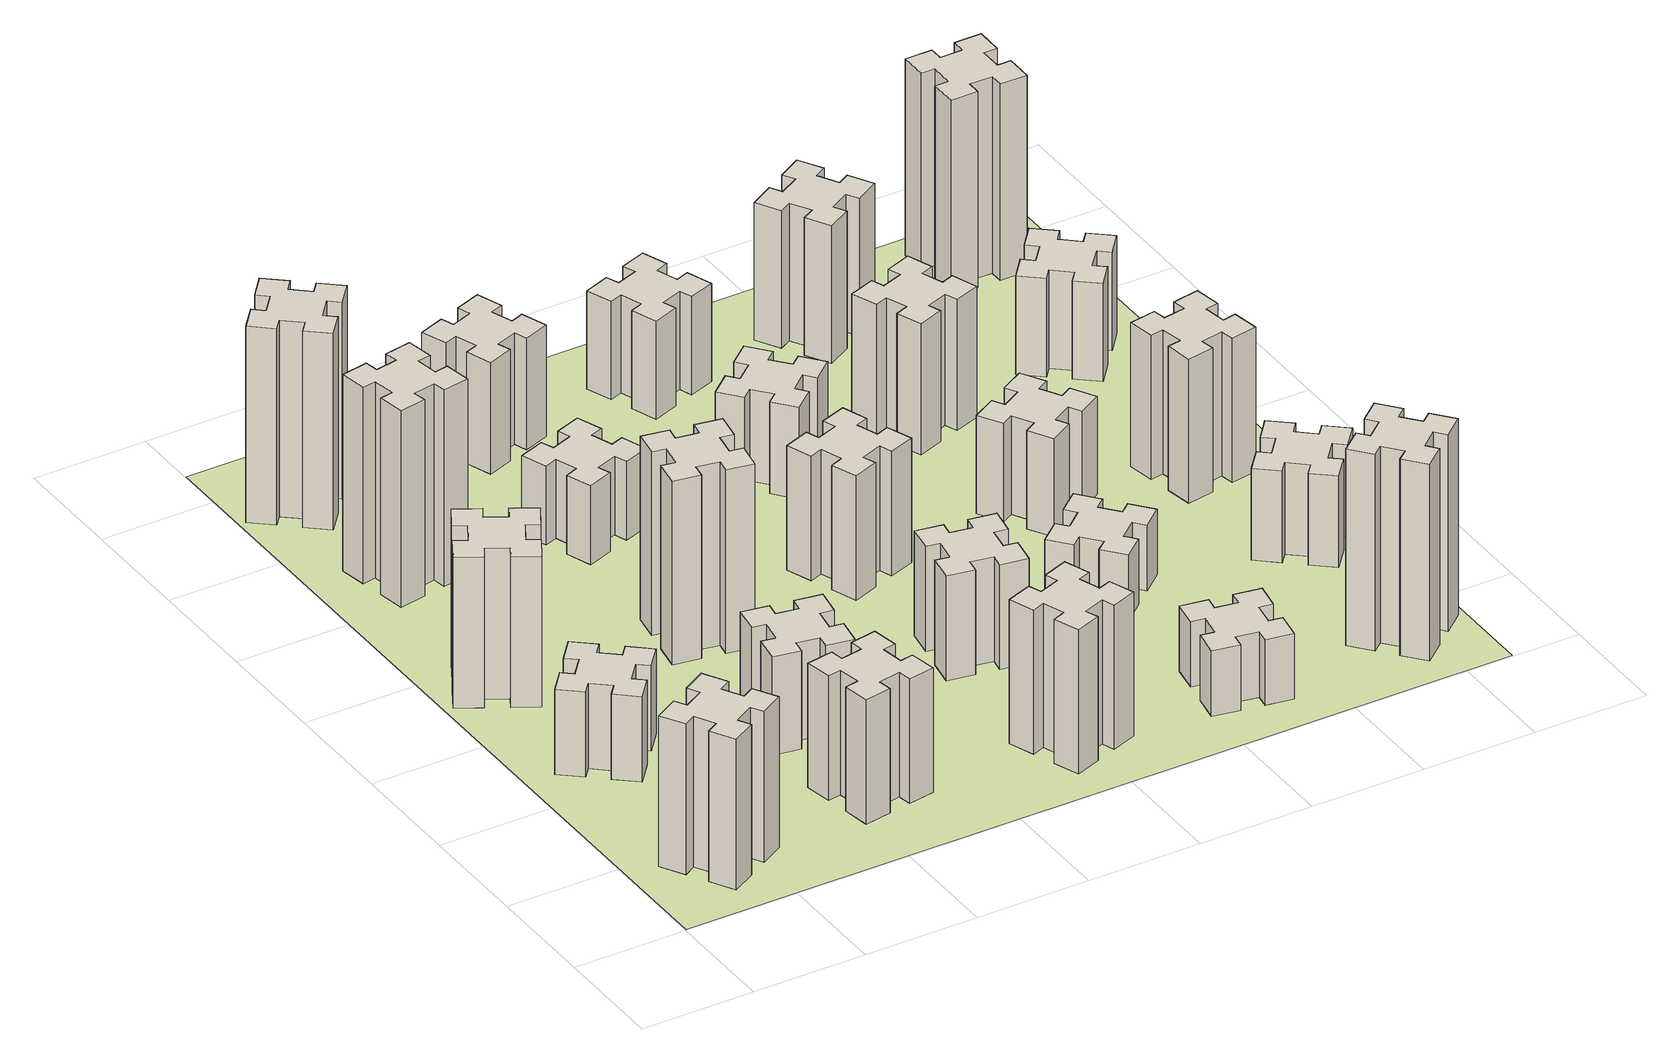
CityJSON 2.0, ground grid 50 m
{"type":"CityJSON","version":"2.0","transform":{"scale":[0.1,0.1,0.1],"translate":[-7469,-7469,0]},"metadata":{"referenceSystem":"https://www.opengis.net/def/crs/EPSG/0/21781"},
"CityObjects":{
"building1":{"type":"Building","attributes":{"class":"1000","function":"1000","usage":"1000","yearOfConstruction":2016,"roofType":"1000","measuredHeight":69,"storeysAboveGround":30,"storeysBelowGround":0},"geometry":[{"type":"Solid","lod":"1","boundaries":[[[[0,1,2,3,4,5,6,7,8,9,10,11,12,13,14,15,16,17,18,19]],[[17,16,20,21]],[[16,15,22,20]],[[15,14,23,22]],[[14,13,24,23]],[[13,12,25,24]],[[12,11,26,25]],[[11,10,27,26]],[[10,9,28,27]],[[9,8,29,28]],[[8,7,30,29]],[[7,6,31,30]],[[6,5,32,31]],[[5,4,33,32]],[[4,3,34,33]],[[3,2,35,34]],[[2,1,36,35]],[[1,0,37,36]],[[0,19,38,37]],[[19,18,39,38]],[[18,17,21,39]],[[24,25,26,27,28,29,30,31,32,33,34,35,36,37,38,39,21,20,22,23]]]]}]},
"building2":{"type":"Building","attributes":{"class":"1000","function":"1000","usage":"1000","yearOfConstruction":2016,"roofType":"1000","measuredHeight":39,"storeysAboveGround":30,"storeysBelowGround":0},"geometry":[{"type":"Solid","lod":"1","boundaries":[[[[40,41,42,43,44,45,46,47,48,49,50,51,52,53,54,55,56,57,58,59]],[[57,56,60,61]],[[56,55,62,60]],[[55,54,63,62]],[[54,53,64,63]],[[53,52,65,64]],[[52,51,66,65]],[[51,50,67,66]],[[50,49,68,67]],[[49,48,69,68]],[[48,47,70,69]],[[47,46,71,70]],[[46,45,72,71]],[[45,44,73,72]],[[44,43,74,73]],[[43,42,75,74]],[[42,41,76,75]],[[41,40,77,76]],[[40,59,78,77]],[[59,58,79,78]],[[58,57,61,79]],[[64,65,66,67,68,69,70,71,72,73,74,75,76,77,78,79,61,60,62,63]]]]}]},
"building3":{"type":"Building","attributes":{"class":"1000","function":"1000","usage":"1000","yearOfConstruction":2016,"roofType":"1000","measuredHeight":69,"storeysAboveGround":30,"storeysBelowGround":0},"geometry":[{"type":"Solid","lod":"1","boundaries":[[[[80,81,82,83,84,85,86,87,88,89,90,91,92,93,94,95,96,97,98,99]],[[97,96,100,101]],[[96,95,102,100]],[[95,94,103,102]],[[94,93,104,103]],[[93,92,105,104]],[[92,91,106,105]],[[91,90,107,106]],[[90,89,108,107]],[[89,88,109,108]],[[88,87,110,109]],[[87,86,111,110]],[[86,85,112,111]],[[85,84,113,112]],[[84,83,114,113]],[[83,82,115,114]],[[82,81,116,115]],[[81,80,117,116]],[[80,99,118,117]],[[99,98,119,118]],[[98,97,101,119]],[[104,105,106,107,108,109,110,111,112,113,114,115,116,117,118,119,101,100,102,103]]]]}]},
"building4":{"type":"Building","attributes":{"class":"1000","function":"1000","usage":"1000","yearOfConstruction":2016,"roofType":"1000","measuredHeight":90,"storeysAboveGround":30,"storeysBelowGround":0},"geometry":[{"type":"Solid","lod":"1","boundaries":[[[[120,121,122,123,124,125,126,127,128,129,130,131,132,133,134,135,136,137,138,139]],[[137,136,140,141]],[[136,135,142,140]],[[135,134,143,142]],[[134,133,144,143]],[[133,132,145,144]],[[132,131,146,145]],[[131,130,147,146]],[[130,129,148,147]],[[129,128,149,148]],[[128,127,150,149]],[[127,126,151,150]],[[126,125,152,151]],[[125,124,153,152]],[[124,123,154,153]],[[123,122,155,154]],[[122,121,156,155]],[[121,120,157,156]],[[120,139,158,157]],[[139,138,159,158]],[[138,137,141,159]],[[144,145,146,147,148,149,150,151,152,153,154,155,156,157,158,159,141,140,142,143]]]]}]},
"building5":{"type":"Building","attributes":{"class":"1000","function":"1000","usage":"1000","yearOfConstruction":2016,"roofType":"1000","measuredHeight":57,"storeysAboveGround":30,"storeysBelowGround":0},"geometry":[{"type":"Solid","lod":"1","boundaries":[[[[160,161,162,163,164,165,166,167,168,169,170,171,172,173,174,175,176,177,178,179]],[[177,176,180,181]],[[176,175,182,180]],[[175,174,183,182]],[[174,173,184,183]],[[173,172,185,184]],[[172,171,186,185]],[[171,170,187,186]],[[170,169,188,187]],[[169,168,189,188]],[[168,167,190,189]],[[167,166,191,190]],[[166,165,192,191]],[[165,164,193,192]],[[164,163,194,193]],[[163,162,195,194]],[[162,161,196,195]],[[161,160,197,196]],[[160,179,198,197]],[[179,178,199,198]],[[178,177,181,199]],[[184,185,186,187,188,189,190,191,192,193,194,195,196,197,198,199,181,180,182,183]]]]}]},
"building6":{"type":"Building","attributes":{"class":"1000","function":"1000","usage":"1000","yearOfConstruction":2016,"roofType":"1000","measuredHeight":90,"storeysAboveGround":30,"storeysBelowGround":0},"geometry":[{"type":"Solid","lod":"1","boundaries":[[[[200,201,202,203,204,205,206,207,208,209,210,211,212,213,214,215,216,217,218,219]],[[217,216,220,221]],[[216,215,222,220]],[[215,214,223,222]],[[214,213,224,223]],[[213,212,225,224]],[[212,211,226,225]],[[211,210,227,226]],[[210,209,228,227]],[[209,208,229,228]],[[208,207,230,229]],[[207,206,231,230]],[[206,205,232,231]],[[205,204,233,232]],[[204,203,234,233]],[[203,202,235,234]],[[202,201,236,235]],[[201,200,237,236]],[[200,219,238,237]],[[219,218,239,238]],[[218,217,221,239]],[[224,225,226,227,228,229,230,231,232,233,234,235,236,237,238,239,221,220,222,223]]]]}]},
"building7":{"type":"Building","attributes":{"class":"1000","function":"1000","usage":"1000","yearOfConstruction":2016,"roofType":"1000","measuredHeight":45,"storeysAboveGround":30,"storeysBelowGround":0},"geometry":[{"type":"Solid","lod":"1","boundaries":[[[[240,241,242,243,244,245,246,247,248,249,250,251,252,253,254,255,256,257,258,259]],[[257,256,260,261]],[[256,255,262,260]],[[255,254,263,262]],[[254,253,264,263]],[[253,252,265,264]],[[252,251,266,265]],[[251,250,267,266]],[[250,249,268,267]],[[249,248,269,268]],[[248,247,270,269]],[[247,246,271,270]],[[246,245,272,271]],[[245,244,273,272]],[[244,243,274,273]],[[243,242,275,274]],[[242,241,276,275]],[[241,240,277,276]],[[240,259,278,277]],[[259,258,279,278]],[[258,257,261,279]],[[264,265,266,267,268,269,270,271,272,273,274,275,276,277,278,279,261,260,262,263]]]]}]},
"building8":{"type":"Building","attributes":{"class":"1000","function":"1000","usage":"1000","yearOfConstruction":2016,"roofType":"1000","measuredHeight":84,"storeysAboveGround":30,"storeysBelowGround":0},"geometry":[{"type":"Solid","lod":"1","boundaries":[[[[280,281,282,283,284,285,286,287,288,289,290,291,292,293,294,295,296,297,298,299]],[[297,296,300,301]],[[296,295,302,300]],[[295,294,303,302]],[[294,293,304,303]],[[293,292,305,304]],[[292,291,306,305]],[[291,290,307,306]],[[290,289,308,307]],[[289,288,309,308]],[[288,287,310,309]],[[287,286,311,310]],[[286,285,312,311]],[[285,284,313,312]],[[284,283,314,313]],[[283,282,315,314]],[[282,281,316,315]],[[281,280,317,316]],[[280,299,318,317]],[[299,298,319,318]],[[298,297,301,319]],[[304,305,306,307,308,309,310,311,312,313,314,315,316,317,318,319,301,300,302,303]]]]}]},
"building9":{"type":"Building","attributes":{"class":"1000","function":"1000","usage":"1000","yearOfConstruction":2016,"roofType":"1000","measuredHeight":36,"storeysAboveGround":30,"storeysBelowGround":0},"geometry":[{"type":"Solid","lod":"1","boundaries":[[[[320,321,322,323,324,325,326,327,328,329,330,331,332,333,334,335,336,337,338,339]],[[337,336,340,341]],[[336,335,342,340]],[[335,334,343,342]],[[334,333,344,343]],[[333,332,345,344]],[[332,331,346,345]],[[331,330,347,346]],[[330,329,348,347]],[[329,328,349,348]],[[328,327,350,349]],[[327,326,351,350]],[[326,325,352,351]],[[325,324,353,352]],[[324,323,354,353]],[[323,322,355,354]],[[322,321,356,355]],[[321,320,357,356]],[[320,339,358,357]],[[339,338,359,358]],[[338,337,341,359]],[[344,345,346,347,348,349,350,351,352,353,354,355,356,357,358,359,341,340,342,343]]]]}]},
"building10":{"type":"Building","attributes":{"class":"1000","function":"1000","usage":"1000","yearOfConstruction":2016,"roofType":"1000","measuredHeight":66,"storeysAboveGround":30,"storeysBelowGround":0},"geometry":[{"type":"Solid","lod":"1","boundaries":[[[[360,361,362,363,364,365,366,367,368,369,370,371,372,373,374,375,376,377,378,379]],[[377,376,380,381]],[[376,375,382,380]],[[375,374,383,382]],[[374,373,384,383]],[[373,372,385,384]],[[372,371,386,385]],[[371,370,387,386]],[[370,369,388,387]],[[369,368,389,388]],[[368,367,390,389]],[[367,366,391,390]],[[366,365,392,391]],[[365,364,393,392]],[[364,363,394,393]],[[363,362,395,394]],[[362,361,396,395]],[[361,360,397,396]],[[360,379,398,397]],[[379,378,399,398]],[[378,377,381,399]],[[384,385,386,387,388,389,390,391,392,393,394,395,396,397,398,399,381,380,382,383]]]]}]},
"building11":{"type":"Building","attributes":{"class":"1000","function":"1000","usage":"1000","yearOfConstruction":2016,"roofType":"1000","measuredHeight":51,"storeysAboveGround":30,"storeysBelowGround":0},"geometry":[{"type":"Solid","lod":"1","boundaries":[[[[400,401,402,403,404,405,406,407,408,409,410,411,412,413,414,415,416,417,418,419]],[[417,416,420,421]],[[416,415,422,420]],[[415,414,423,422]],[[414,413,424,423]],[[413,412,425,424]],[[412,411,426,425]],[[411,410,427,426]],[[410,409,428,427]],[[409,408,429,428]],[[408,407,430,429]],[[407,406,431,430]],[[406,405,432,431]],[[405,404,433,432]],[[404,403,434,433]],[[403,402,435,434]],[[402,401,436,435]],[[401,400,437,436]],[[400,419,438,437]],[[419,418,439,438]],[[418,417,421,439]],[[424,425,426,427,428,429,430,431,432,433,434,435,436,437,438,439,421,420,422,423]]]]}]},
"building12":{"type":"Building","attributes":{"class":"1000","function":"1000","usage":"1000","yearOfConstruction":2016,"roofType":"1000","measuredHeight":48,"storeysAboveGround":30,"storeysBelowGround":0},"geometry":[{"type":"Solid","lod":"1","boundaries":[[[[440,441,442,443,444,445,446,447,448,449,450,451,452,453,454,455,456,457,458,459]],[[457,456,460,461]],[[456,455,462,460]],[[455,454,463,462]],[[454,453,464,463]],[[453,452,465,464]],[[452,451,466,465]],[[451,450,467,466]],[[450,449,468,467]],[[449,448,469,468]],[[448,447,470,469]],[[447,446,471,470]],[[446,445,472,471]],[[445,444,473,472]],[[444,443,474,473]],[[443,442,475,474]],[[442,441,476,475]],[[441,440,477,476]],[[440,459,478,477]],[[459,458,479,478]],[[458,457,461,479]],[[464,465,466,467,468,469,470,471,472,473,474,475,476,477,478,479,461,460,462,463]]]]}]},
"building13":{"type":"Building","attributes":{"class":"1000","function":"1000","usage":"1000","yearOfConstruction":2016,"roofType":"1000","measuredHeight":57,"storeysAboveGround":30,"storeysBelowGround":0},"geometry":[{"type":"Solid","lod":"1","boundaries":[[[[480,481,482,483,484,485,486,487,488,489,490,491,492,493,494,495,496,497,498,499]],[[497,496,500,501]],[[496,495,502,500]],[[495,494,503,502]],[[494,493,504,503]],[[493,492,505,504]],[[492,491,506,505]],[[491,490,507,506]],[[490,489,508,507]],[[489,488,509,508]],[[488,487,510,509]],[[487,486,511,510]],[[486,485,512,511]],[[485,484,513,512]],[[484,483,514,513]],[[483,482,515,514]],[[482,481,516,515]],[[481,480,517,516]],[[480,499,518,517]],[[499,498,519,518]],[[498,497,501,519]],[[504,505,506,507,508,509,510,511,512,513,514,515,516,517,518,519,501,500,502,503]]]]}]},
"building14":{"type":"Building","attributes":{"class":"1000","function":"1000","usage":"1000","yearOfConstruction":2016,"roofType":"1000","measuredHeight":42,"storeysAboveGround":30,"storeysBelowGround":0},"geometry":[{"type":"Solid","lod":"1","boundaries":[[[[520,521,522,523,524,525,526,527,528,529,530,531,532,533,534,535,536,537,538,539]],[[537,536,540,541]],[[536,535,542,540]],[[535,534,543,542]],[[534,533,544,543]],[[533,532,545,544]],[[532,531,546,545]],[[531,530,547,546]],[[530,529,548,547]],[[529,528,549,548]],[[528,527,550,549]],[[527,526,551,550]],[[526,525,552,551]],[[525,524,553,552]],[[524,523,554,553]],[[523,522,555,554]],[[522,521,556,555]],[[521,520,557,556]],[[520,539,558,557]],[[539,538,559,558]],[[538,537,541,559]],[[544,545,546,547,548,549,550,551,552,553,554,555,556,557,558,559,541,540,542,543]]]]}]},
"building15":{"type":"Building","attributes":{"class":"1000","function":"1000","usage":"1000","yearOfConstruction":2016,"roofType":"1000","measuredHeight":30,"storeysAboveGround":30,"storeysBelowGround":0},"geometry":[{"type":"Solid","lod":"1","boundaries":[[[[560,561,562,563,564,565,566,567,568,569,570,571,572,573,574,575,576,577,578,579]],[[577,576,580,581]],[[576,575,582,580]],[[575,574,583,582]],[[574,573,584,583]],[[573,572,585,584]],[[572,571,586,585]],[[571,570,587,586]],[[570,569,588,587]],[[569,568,589,588]],[[568,567,590,589]],[[567,566,591,590]],[[566,565,592,591]],[[565,564,593,592]],[[564,563,594,593]],[[563,562,595,594]],[[562,561,596,595]],[[561,560,597,596]],[[560,579,598,597]],[[579,578,599,598]],[[578,577,581,599]],[[584,585,586,587,588,589,590,591,592,593,594,595,596,597,598,599,581,580,582,583]]]]}]},
"building16":{"type":"Building","attributes":{"class":"1000","function":"1000","usage":"1000","yearOfConstruction":2016,"roofType":"1000","measuredHeight":45,"storeysAboveGround":30,"storeysBelowGround":0},"geometry":[{"type":"Solid","lod":"1","boundaries":[[[[600,601,602,603,604,605,606,607,608,609,610,611,612,613,614,615,616,617,618,619]],[[617,616,620,621]],[[616,615,622,620]],[[615,614,623,622]],[[614,613,624,623]],[[613,612,625,624]],[[612,611,626,625]],[[611,610,627,626]],[[610,609,628,627]],[[609,608,629,628]],[[608,607,630,629]],[[607,606,631,630]],[[606,605,632,631]],[[605,604,633,632]],[[604,603,634,633]],[[603,602,635,634]],[[602,601,636,635]],[[601,600,637,636]],[[600,619,638,637]],[[619,618,639,638]],[[618,617,621,639]],[[624,625,626,627,628,629,630,631,632,633,634,635,636,637,638,639,621,620,622,623]]]]}]},
"building17":{"type":"Building","attributes":{"class":"1000","function":"1000","usage":"1000","yearOfConstruction":2016,"roofType":"1000","measuredHeight":30,"storeysAboveGround":30,"storeysBelowGround":0},"geometry":[{"type":"Solid","lod":"1","boundaries":[[[[640,641,642,643,644,645,646,647,648,649,650,651,652,653,654,655,656,657,658,659]],[[657,656,660,661]],[[656,655,662,660]],[[655,654,663,662]],[[654,653,664,663]],[[653,652,665,664]],[[652,651,666,665]],[[651,650,667,666]],[[650,649,668,667]],[[649,648,669,668]],[[648,647,670,669]],[[647,646,671,670]],[[646,645,672,671]],[[645,644,673,672]],[[644,643,674,673]],[[643,642,675,674]],[[642,641,676,675]],[[641,640,677,676]],[[640,659,678,677]],[[659,658,679,678]],[[658,657,661,679]],[[664,665,666,667,668,669,670,671,672,673,674,675,676,677,678,679,661,660,662,663]]]]}]},
"building18":{"type":"Building","attributes":{"class":"1000","function":"1000","usage":"1000","yearOfConstruction":2016,"roofType":"1000","measuredHeight":45,"storeysAboveGround":30,"storeysBelowGround":0},"geometry":[{"type":"Solid","lod":"1","boundaries":[[[[680,681,682,683,684,685,686,687,688,689,690,691,692,693,694,695,696,697,698,699]],[[697,696,700,701]],[[696,695,702,700]],[[695,694,703,702]],[[694,693,704,703]],[[693,692,705,704]],[[692,691,706,705]],[[691,690,707,706]],[[690,689,708,707]],[[689,688,709,708]],[[688,687,710,709]],[[687,686,711,710]],[[686,685,712,711]],[[685,684,713,712]],[[684,683,714,713]],[[683,682,715,714]],[[682,681,716,715]],[[681,680,717,716]],[[680,699,718,717]],[[699,698,719,718]],[[698,697,701,719]],[[704,705,706,707,708,709,710,711,712,713,714,715,716,717,718,719,701,700,702,703]]]]}]},
"building19":{"type":"Building","attributes":{"class":"1000","function":"1000","usage":"1000","yearOfConstruction":2016,"roofType":"1000","measuredHeight":60,"storeysAboveGround":30,"storeysBelowGround":0},"geometry":[{"type":"Solid","lod":"1","boundaries":[[[[720,721,722,723,724,725,726,727,728,729,730,731,732,733,734,735,736,737,738,739]],[[737,736,740,741]],[[736,735,742,740]],[[735,734,743,742]],[[734,733,744,743]],[[733,732,745,744]],[[732,731,746,745]],[[731,730,747,746]],[[730,729,748,747]],[[729,728,749,748]],[[728,727,750,749]],[[727,726,751,750]],[[726,725,752,751]],[[725,724,753,752]],[[724,723,754,753]],[[723,722,755,754]],[[722,721,756,755]],[[721,720,757,756]],[[720,739,758,757]],[[739,738,759,758]],[[738,737,741,759]],[[744,745,746,747,748,749,750,751,752,753,754,755,756,757,758,759,741,740,742,743]]]]}]},
"building20":{"type":"Building","attributes":{"class":"1000","function":"1000","usage":"1000","yearOfConstruction":2016,"roofType":"1000","measuredHeight":90,"storeysAboveGround":30,"storeysBelowGround":0},"geometry":[{"type":"Solid","lod":"1","boundaries":[[[[760,761,762,763,764,765,766,767,768,769,770,771,772,773,774,775,776,777,778,779]],[[777,776,780,781]],[[776,775,782,780]],[[775,774,783,782]],[[774,773,784,783]],[[773,772,785,784]],[[772,771,786,785]],[[771,770,787,786]],[[770,769,788,787]],[[769,768,789,788]],[[768,767,790,789]],[[767,766,791,790]],[[766,765,792,791]],[[765,764,793,792]],[[764,763,794,793]],[[763,762,795,794]],[[762,761,796,795]],[[761,760,797,796]],[[760,779,798,797]],[[779,778,799,798]],[[778,777,781,799]],[[784,785,786,787,788,789,790,791,792,793,794,795,796,797,798,799,781,780,782,783]]]]}]},
"building21":{"type":"Building","attributes":{"class":"1000","function":"1000","usage":"1000","yearOfConstruction":2016,"roofType":"1000","measuredHeight":63,"storeysAboveGround":30,"storeysBelowGround":0},"geometry":[{"type":"Solid","lod":"1","boundaries":[[[[800,801,802,803,804,805,806,807,808,809,810,811,812,813,814,815,816,817,818,819]],[[817,816,820,821]],[[816,815,822,820]],[[815,814,823,822]],[[814,813,824,823]],[[813,812,825,824]],[[812,811,826,825]],[[811,810,827,826]],[[810,809,828,827]],[[809,808,829,828]],[[808,807,830,829]],[[807,806,831,830]],[[806,805,832,831]],[[805,804,833,832]],[[804,803,834,833]],[[803,802,835,834]],[[802,801,836,835]],[[801,800,837,836]],[[800,819,838,837]],[[819,818,839,838]],[[818,817,821,839]],[[824,825,826,827,828,829,830,831,832,833,834,835,836,837,838,839,821,820,822,823]]]]}]},
"building22":{"type":"Building","attributes":{"class":"1000","function":"1000","usage":"1000","yearOfConstruction":2016,"roofType":"1000","measuredHeight":42,"storeysAboveGround":30,"storeysBelowGround":0},"geometry":[{"type":"Solid","lod":"1","boundaries":[[[[840,841,842,843,844,845,846,847,848,849,850,851,852,853,854,855,856,857,858,859]],[[857,856,860,861]],[[856,855,862,860]],[[855,854,863,862]],[[854,853,864,863]],[[853,852,865,864]],[[852,851,866,865]],[[851,850,867,866]],[[850,849,868,867]],[[849,848,869,868]],[[848,847,870,869]],[[847,846,871,870]],[[846,845,872,871]],[[845,844,873,872]],[[844,843,874,873]],[[843,842,875,874]],[[842,841,876,875]],[[841,840,877,876]],[[840,859,878,877]],[[859,858,879,878]],[[858,857,861,879]],[[864,865,866,867,868,869,870,871,872,873,874,875,876,877,878,879,861,860,862,863]]]]}]},
"building23":{"type":"Building","attributes":{"class":"1000","function":"1000","usage":"1000","yearOfConstruction":2016,"roofType":"1000","measuredHeight":66,"storeysAboveGround":30,"storeysBelowGround":0},"geometry":[{"type":"Solid","lod":"1","boundaries":[[[[880,881,882,883,884,885,886,887,888,889,890,891,892,893,894,895,896,897,898,899]],[[897,896,900,901]],[[896,895,902,900]],[[895,894,903,902]],[[894,893,904,903]],[[893,892,905,904]],[[892,891,906,905]],[[891,890,907,906]],[[890,889,908,907]],[[889,888,909,908]],[[888,887,910,909]],[[887,886,911,910]],[[886,885,912,911]],[[885,884,913,912]],[[884,883,914,913]],[[883,882,915,914]],[[882,881,916,915]],[[881,880,917,916]],[[880,899,918,917]],[[899,898,919,918]],[[898,897,901,919]],[[904,905,906,907,908,909,910,911,912,913,914,915,916,917,918,919,901,900,902,903]]]]}]},
"building24":{"type":"Building","attributes":{"class":"1000","function":"1000","usage":"1000","yearOfConstruction":2016,"roofType":"1000","measuredHeight":45,"storeysAboveGround":30,"storeysBelowGround":0},"geometry":[{"type":"Solid","lod":"1","boundaries":[[[[920,921,922,923,924,925,926,927,928,929,930,931,932,933,934,935,936,937,938,939]],[[937,936,940,941]],[[936,935,942,940]],[[935,934,943,942]],[[934,933,944,943]],[[933,932,945,944]],[[932,931,946,945]],[[931,930,947,946]],[[930,929,948,947]],[[929,928,949,948]],[[928,927,950,949]],[[927,926,951,950]],[[926,925,952,951]],[[925,924,953,952]],[[924,923,954,953]],[[923,922,955,954]],[[922,921,956,955]],[[921,920,957,956]],[[920,939,958,957]],[[939,938,959,958]],[[938,937,941,959]],[[944,945,946,947,948,949,950,951,952,953,954,955,956,957,958,959,941,940,942,943]]]]}]},
"building25":{"type":"Building","attributes":{"class":"1000","function":"1000","usage":"1000","yearOfConstruction":2016,"roofType":"1000","measuredHeight":90,"storeysAboveGround":30,"storeysBelowGround":0},"geometry":[{"type":"Solid","lod":"1","boundaries":[[[[960,961,962,963,964,965,966,967,968,969,970,971,972,973,974,975,976,977,978,979]],[[977,976,980,981]],[[976,975,982,980]],[[975,974,983,982]],[[974,973,984,983]],[[973,972,985,984]],[[972,971,986,985]],[[971,970,987,986]],[[970,969,988,987]],[[969,968,989,988]],[[968,967,990,989]],[[967,966,991,990]],[[966,965,992,991]],[[965,964,993,992]],[[964,963,994,993]],[[963,962,995,994]],[[962,961,996,995]],[[961,960,997,996]],[[960,979,998,997]],[[979,978,999,998]],[[978,977,981,999]],[[984,985,986,987,988,989,990,991,992,993,994,995,996,997,998,999,981,980,982,983]]]]}]},
"landuse1":{"type":"LandUse","attributes":{"name":"plot1","function":"1010"},"geometry":[{"type":"MultiSurface","lod":"1","boundaries":[[[1000,1001,1002,1003]]]}]}
},
"vertices":[
[255,364,0],[305,277,0],[253,247,0],[313,143,0],[417,203,0],[387,255,0],[474,305,0],[504,253,0],[608,313,0],[548,417,0],[496,387,0],[446,474,0],[498,504,0],[438,608,0],[334,548,0],[364,496,0],[277,446,0],[247,498,0],[143,438,0],[203,334,0],[277,446,690],[247,498,690],[364,496,690],[334,548,690],[438,608,690],[498,504,690],[446,474,690],[496,387,690],[548,417,690],[608,313,690],[504,253,690],[474,305,690],[387,255,690],[417,203,690],[313,143,690],[253,247,690],[305,277,690],[255,364,690],[203,334,690],[143,438,690],
[323,1324,0],[259,1248,0],[213,1286,0],[136,1194,0],[228,1117,0],[266,1163,0],[343,1099,0],[304,1053,0],[396,976,0],[473,1068,0],[427,1106,0],[492,1183,0],[538,1144,0],[615,1236,0],[523,1313,0],[484,1267,0],[408,1332,0],[446,1378,0],[354,1455,0],[277,1363,0],[408,1332,390],[446,1378,390],[484,1267,390],[523,1313,390],[615,1236,390],[538,1144,390],[492,1183,390],[427,1106,390],[473,1068,390],[396,976,390],[304,1053,390],[343,1099,390],[266,1163,390],[228,1117,390],[136,1194,390],[213,1286,390],[259,1248,390],[323,1324,390],[277,1363,390],[354,1455,390],
[374,1926,0],[287,1976,0],[317,2028,0],[213,2088,0],[153,1984,0],[205,1954,0],[155,1867,0],[103,1897,0],[43,1793,0],[147,1733,0],[177,1785,0],[264,1735,0],[234,1683,0],[338,1623,0],[398,1727,0],[346,1757,0],[396,1844,0],[448,1814,0],[508,1918,0],[404,1978,0],[396,1844,690],[448,1814,690],[346,1757,690],[398,1727,690],[338,1623,690],[234,1683,690],[264,1735,690],[177,1785,690],[147,1733,690],[43,1793,690],[103,1897,690],[155,1867,690],[205,1954,690],[153,1984,690],[213,2088,690],[317,2028,690],[287,1976,690],[374,1926,690],[404,1978,690],[508,1918,690],
[405,2812,0],[307,2795,0],[297,2854,0],[178,2833,0],[199,2715,0],[258,2725,0],[276,2627,0],[217,2617,0],[237,2498,0],[356,2519,0],[345,2578,0],[444,2596,0],[454,2537,0],[572,2557,0],[551,2676,0],[492,2665,0],[475,2764,0],[534,2774,0],[513,2892,0],[395,2871,0],[475,2764,900],[534,2774,900],[492,2665,900],[551,2676,900],[572,2557,900],[454,2537,900],[444,2596,900],[345,2578,900],[356,2519,900],[237,2498,900],[217,2617,900],[276,2627,900],[258,2725,900],[199,2715,900],[178,2833,900],[297,2854,900],[307,2795,900],[405,2812,900],[395,2871,900],[513,2892,900],
[1085,358,0],[1184,376,0],[1194,317,0],[1312,337,0],[1291,456,0],[1232,445,0],[1215,544,0],[1274,554,0],[1253,672,0],[1135,651,0],[1145,592,0],[1047,575,0],[1037,634,0],[918,613,0],[939,495,0],[998,505,0],[1016,407,0],[957,397,0],[977,278,0],[1096,299,0],[1016,407,570],[957,397,570],[998,505,570],[939,495,570],[918,613,570],[1037,634,570],[1047,575,570],[1145,592,570],[1135,651,570],[1253,672,570],[1274,554,570],[1215,544,570],[1232,445,570],[1291,456,570],[1312,337,570],[1194,317,570],[1184,376,570],[1085,358,570],[1096,299,570],[977,278,570],
[384,3387,0],[308,3452,0],[346,3498,0],[254,3575,0],[177,3483,0],[223,3444,0],[159,3368,0],[113,3406,0],[36,3314,0],[128,3237,0],[166,3283,0],[243,3219,0],[204,3173,0],[296,3096,0],[373,3188,0],[327,3226,0],[392,3303,0],[438,3264,0],[515,3356,0],[423,3433,0],[392,3303,900],[438,3264,900],[327,3226,900],[373,3188,900],[296,3096,900],[204,3173,900],[243,3219,900],[166,3283,900],[128,3237,900],[36,3314,900],[113,3406,900],[159,3368,900],[223,3444,900],[177,3483,900],[254,3575,900],[346,3498,900],[308,3452,900],[384,3387,900],[423,3433,900],[515,3356,900],
[1047,916,0],[1145,898,0],[1135,839,0],[1253,818,0],[1274,937,0],[1215,947,0],[1232,1045,0],[1291,1035,0],[1312,1153,0],[1194,1174,0],[1184,1115,0],[1085,1132,0],[1096,1191,0],[977,1212,0],[957,1094,0],[1016,1084,0],[998,985,0],[939,996,0],[918,877,0],[1037,857,0],[998,985,450],[939,996,450],[1016,1084,450],[957,1094,450],[977,1212,450],[1096,1191,450],[1085,1132,450],[1184,1115,450],[1194,1174,450],[1312,1153,450],[1291,1035,450],[1232,1045,450],[1215,947,450],[1274,937,450],[1253,818,450],[1135,839,450],[1145,898,450],[1047,916,450],[1037,857,450],[918,877,450],
[1047,1656,0],[1145,1638,0],[1135,1579,0],[1253,1558,0],[1274,1677,0],[1215,1687,0],[1232,1785,0],[1291,1775,0],[1312,1893,0],[1194,1914,0],[1184,1855,0],[1085,1872,0],[1096,1931,0],[977,1952,0],[957,1834,0],[1016,1824,0],[998,1725,0],[939,1736,0],[918,1617,0],[1037,1597,0],[998,1725,840],[939,1736,840],[1016,1824,840],[957,1834,840],[977,1952,840],[1096,1931,840],[1085,1872,840],[1184,1855,840],[1194,1914,840],[1312,1893,840],[1291,1775,840],[1232,1785,840],[1215,1687,840],[1274,1677,840],[1253,1558,840],[1135,1579,840],[1145,1638,840],[1047,1656,840],[1037,1597,840],[918,1617,840],
[1106,2475,0],[1200,2509,0],[1220,2453,0],[1333,2494,0],[1292,2607,0],[1236,2586,0],[1202,2680,0],[1258,2700,0],[1217,2813,0],[1104,2772,0],[1125,2716,0],[1031,2682,0],[1010,2738,0],[897,2697,0],[939,2584,0],[995,2605,0],[1029,2511,0],[973,2490,0],[1014,2377,0],[1127,2419,0],[1029,2511,360],[973,2490,360],[995,2605,360],[939,2584,360],[897,2697,360],[1010,2738,360],[1031,2682,360],[1125,2716,360],[1104,2772,360],[1217,2813,360],[1258,2700,360],[1202,2680,360],[1236,2586,360],[1292,2607,360],[1333,2494,360],[1220,2453,360],[1200,2509,360],[1106,2475,360],[1127,2419,360],[1014,2377,360],
[1965,496,0],[1871,462,0],[1850,518,0],[1737,477,0],[1779,364,0],[1835,385,0],[1869,291,0],[1813,270,0],[1854,157,0],[1967,199,0],[1946,255,0],[2040,289,0],[2060,233,0],[2173,274,0],[2132,387,0],[2076,366,0],[2042,460,0],[2098,480,0],[2057,593,0],[1944,552,0],[2042,460,660],[2098,480,660],[2076,366,660],[2132,387,660],[2173,274,660],[2060,233,660],[2040,289,660],[1946,255,660],[1967,199,660],[1854,157,660],[1813,270,660],[1869,291,660],[1835,385,660],[1779,364,660],[1737,477,660],[1850,518,660],[1871,462,660],[1965,496,660],[1944,552,660],[2057,593,660],
[1125,3456,0],[1031,3422,0],[1010,3478,0],[897,3437,0],[939,3324,0],[995,3345,0],[1029,3251,0],[973,3230,0],[1014,3117,0],[1127,3159,0],[1106,3215,0],[1200,3249,0],[1220,3193,0],[1333,3234,0],[1292,3347,0],[1236,3326,0],[1202,3420,0],[1258,3440,0],[1217,3553,0],[1104,3512,0],[1202,3420,510],[1258,3440,510],[1236,3326,510],[1292,3347,510],[1333,3234,510],[1220,3193,510],[1200,3249,510],[1106,3215,510],[1127,3159,510],[1014,3117,510],[973,3230,510],[1029,3251,510],[995,3345,510],[939,3324,510],[897,3437,510],[1010,3478,510],[1031,3422,510],[1125,3456,510],[1104,3512,510],[1217,3553,510],
[2055,1047,0],[2072,1145,0],[2131,1135,0],[2152,1253,0],[2034,1274,0],[2024,1215,0],[1925,1232,0],[1936,1291,0],[1817,1312,0],[1797,1194,0],[1856,1184,0],[1838,1085,0],[1779,1096,0],[1758,977,0],[1877,957,0],[1887,1016,0],[1985,998,0],[1975,939,0],[2093,918,0],[2114,1037,0],[1985,998,480],[1975,939,480],[1887,1016,480],[1877,957,480],[1758,977,480],[1779,1096,480],[1838,1085,480],[1856,1184,480],[1797,1194,480],[1817,1312,480],[1936,1291,480],[1925,1232,480],[2024,1215,480],[2034,1274,480],[2152,1253,480],[2131,1135,480],[2072,1145,480],[2055,1047,480],[2114,1037,480],[2093,918,480],
[1846,1735,0],[1940,1769,0],[1960,1713,0],[2073,1754,0],[2032,1867,0],[1976,1846,0],[1942,1940,0],[1998,1960,0],[1957,2073,0],[1844,2032,0],[1865,1976,0],[1771,1942,0],[1750,1998,0],[1637,1957,0],[1679,1844,0],[1735,1865,0],[1769,1771,0],[1713,1750,0],[1754,1637,0],[1867,1679,0],[1769,1771,570],[1713,1750,570],[1735,1865,570],[1679,1844,570],[1637,1957,570],[1750,1998,570],[1771,1942,570],[1865,1976,570],[1844,2032,570],[1957,2073,570],[1998,1960,570],[1942,1940,570],[1976,1846,570],[2032,1867,570],[2073,1754,570],[1960,1713,570],[1940,1769,570],[1846,1735,570],[1867,1679,570],[1754,1637,570],
[1988,2479,0],[2064,2543,0],[2103,2497,0],[2195,2574,0],[2118,2666,0],[2072,2628,0],[2007,2704,0],[2053,2743,0],[1976,2835,0],[1884,2758,0],[1923,2712,0],[1846,2647,0],[1808,2693,0],[1716,2616,0],[1793,2524,0],[1839,2563,0],[1903,2486,0],[1857,2448,0],[1934,2356,0],[2026,2433,0],[1903,2486,420],[1857,2448,420],[1839,2563,420],[1793,2524,420],[1716,2616,420],[1808,2693,420],[1846,2647,420],[1923,2712,420],[1884,2758,420],[1976,2835,420],[2053,2743,420],[2007,2704,420],[2072,2628,420],[2118,2666,420],[2195,2574,420],[2103,2497,420],[2064,2543,420],[1988,2479,420],[2026,2433,420],[1934,2356,420],
[2596,444,0],[2578,345,0],[2519,356,0],[2498,237,0],[2617,217,0],[2627,276,0],[2725,258,0],[2715,199,0],[2833,178,0],[2854,297,0],[2795,307,0],[2812,405,0],[2871,395,0],[2892,513,0],[2774,534,0],[2764,475,0],[2665,492,0],[2676,551,0],[2557,572,0],[2537,454,0],[2665,492,300],[2676,551,300],[2764,475,300],[2774,534,300],[2892,513,300],[2871,395,300],[2812,405,300],[2795,307,300],[2854,297,300],[2833,178,300],[2715,199,300],[2725,258,300],[2627,276,300],[2617,217,300],[2498,237,300],[2519,356,300],[2578,345,300],[2596,444,300],[2537,454,300],[2557,572,300],
[1865,3456,0],[1771,3422,0],[1750,3478,0],[1637,3437,0],[1679,3324,0],[1735,3345,0],[1769,3251,0],[1713,3230,0],[1754,3117,0],[1867,3159,0],[1846,3215,0],[1940,3249,0],[1960,3193,0],[2073,3234,0],[2032,3347,0],[1976,3326,0],[1942,3420,0],[1998,3440,0],[1957,3553,0],[1844,3512,0],[1942,3420,450],[1998,3440,450],[1976,3326,450],[2032,3347,450],[2073,3234,450],[1960,3193,450],[1940,3249,450],[1846,3215,450],[1867,3159,450],[1754,3117,450],[1713,3230,450],[1769,3251,450],[1735,3345,450],[1679,3324,450],[1637,3437,450],[1750,3478,450],[1771,3422,450],[1865,3456,450],[1844,3512,450],[1957,3553,450],
[2628,1099,0],[2704,1163,0],[2743,1117,0],[2835,1194,0],[2758,1286,0],[2712,1248,0],[2647,1324,0],[2693,1363,0],[2616,1455,0],[2524,1378,0],[2563,1332,0],[2486,1267,0],[2448,1313,0],[2356,1236,0],[2433,1144,0],[2479,1183,0],[2543,1106,0],[2497,1068,0],[2574,976,0],[2666,1053,0],[2543,1106,300],[2497,1068,300],[2479,1183,300],[2433,1144,300],[2356,1236,300],[2448,1313,300],[2486,1267,300],[2563,1332,300],[2524,1378,300],[2616,1455,300],[2693,1363,300],[2647,1324,300],[2712,1248,300],[2758,1286,300],[2835,1194,300],[2743,1117,300],[2704,1163,300],[2628,1099,300],[2666,1053,300],[2574,976,300],
[2575,1844,0],[2625,1757,0],[2573,1727,0],[2633,1623,0],[2737,1683,0],[2707,1735,0],[2794,1785,0],[2824,1733,0],[2928,1793,0],[2868,1897,0],[2816,1867,0],[2766,1954,0],[2818,1984,0],[2758,2088,0],[2654,2028,0],[2684,1976,0],[2597,1926,0],[2567,1978,0],[2463,1918,0],[2523,1814,0],[2597,1926,450],[2567,1978,450],[2684,1976,450],[2654,2028,450],[2758,2088,450],[2818,1984,450],[2766,1954,450],[2816,1867,450],[2868,1897,450],[2928,1793,450],[2824,1733,450],[2794,1785,450],[2707,1735,450],[2737,1683,450],[2633,1623,450],[2573,1727,450],[2625,1757,450],[2575,1844,450],[2523,1814,450],[2463,1918,450],
[2586,2475,0],[2680,2509,0],[2700,2453,0],[2813,2494,0],[2772,2607,0],[2716,2586,0],[2682,2680,0],[2738,2700,0],[2697,2813,0],[2584,2772,0],[2605,2716,0],[2511,2682,0],[2490,2738,0],[2377,2697,0],[2419,2584,0],[2475,2605,0],[2509,2511,0],[2453,2490,0],[2494,2377,0],[2607,2419,0],[2509,2511,600],[2453,2490,600],[2475,2605,600],[2419,2584,600],[2377,2697,600],[2490,2738,600],[2511,2682,600],[2605,2716,600],[2584,2772,600],[2697,2813,600],[2738,2700,600],[2682,2680,600],[2716,2586,600],[2772,2607,600],[2813,2494,600],[2700,2453,600],[2680,2509,600],[2586,2475,600],[2607,2419,600],[2494,2377,600],
[3468,259,0],[3544,323,0],[3583,277,0],[3675,354,0],[3598,446,0],[3552,408,0],[3487,484,0],[3533,523,0],[3456,615,0],[3364,538,0],[3403,492,0],[3326,427,0],[3288,473,0],[3196,396,0],[3273,304,0],[3319,343,0],[3383,266,0],[3337,228,0],[3414,136,0],[3506,213,0],[3383,266,900],[3337,228,900],[3319,343,900],[3273,304,900],[3196,396,900],[3288,473,900],[3326,427,900],[3403,492,900],[3364,538,900],[3456,615,900],[3533,523,900],[3487,484,900],[3552,408,900],[3598,446,900],[3675,354,900],[3583,277,900],[3544,323,900],[3468,259,900],[3506,213,900],[3414,136,900],
[2716,3347,0],[2666,3434,0],[2718,3464,0],[2658,3568,0],[2554,3508,0],[2584,3456,0],[2497,3406,0],[2467,3458,0],[2363,3398,0],[2423,3294,0],[2475,3324,0],[2525,3237,0],[2473,3207,0],[2533,3103,0],[2637,3163,0],[2607,3215,0],[2694,3265,0],[2724,3213,0],[2828,3273,0],[2768,3377,0],[2694,3265,630],[2724,3213,630],[2607,3215,630],[2637,3163,630],[2533,3103,630],[2473,3207,630],[2525,3237,630],[2475,3324,630],[2423,3294,630],[2363,3398,630],[2467,3458,630],[2497,3406,630],[2584,3456,630],[2554,3508,630],[2658,3568,630],[2718,3464,630],[2666,3434,630],[2716,3347,630],[2768,3377,630],[2828,3273,630],
[3487,1006,0],[3552,1083,0],[3598,1044,0],[3675,1136,0],[3583,1213,0],[3544,1167,0],[3468,1232,0],[3506,1278,0],[3414,1355,0],[3337,1263,0],[3383,1224,0],[3319,1148,0],[3273,1186,0],[3196,1094,0],[3288,1017,0],[3326,1063,0],[3403,999,0],[3364,953,0],[3456,876,0],[3533,968,0],[3403,999,420],[3364,953,420],[3326,1063,420],[3288,1017,420],[3196,1094,420],[3273,1186,420],[3319,1148,420],[3383,1224,420],[3337,1263,420],[3414,1355,420],[3506,1278,420],[3468,1232,420],[3544,1167,420],[3583,1213,420],[3675,1136,420],[3598,1044,420],[3552,1083,420],[3487,1006,420],[3533,968,420],[3456,876,420],
[3365,1872,0],[3267,1855,0],[3257,1914,0],[3138,1893,0],[3159,1775,0],[3218,1785,0],[3236,1687,0],[3177,1677,0],[3197,1558,0],[3316,1579,0],[3305,1638,0],[3404,1656,0],[3414,1597,0],[3532,1617,0],[3511,1736,0],[3452,1725,0],[3435,1824,0],[3494,1834,0],[3473,1952,0],[3355,1931,0],[3435,1824,660],[3494,1834,660],[3452,1725,660],[3511,1736,660],[3532,1617,660],[3414,1597,660],[3404,1656,660],[3305,1638,660],[3316,1579,660],[3197,1558,660],[3177,1677,660],[3236,1687,660],[3218,1785,660],[3159,1775,660],[3138,1893,660],[3257,1914,660],[3267,1855,660],[3365,1872,660],[3355,1931,660],[3473,1952,660],
[3444,2747,0],[3368,2812,0],[3406,2858,0],[3314,2935,0],[3237,2843,0],[3283,2804,0],[3219,2728,0],[3173,2766,0],[3096,2674,0],[3188,2597,0],[3226,2643,0],[3303,2579,0],[3264,2533,0],[3356,2456,0],[3433,2548,0],[3387,2586,0],[3452,2663,0],[3498,2624,0],[3575,2716,0],[3483,2793,0],[3452,2663,450],[3498,2624,450],[3387,2586,450],[3433,2548,450],[3356,2456,450],[3264,2533,450],[3303,2579,450],[3226,2643,450],[3188,2597,450],[3096,2674,450],[3173,2766,450],[3219,2728,450],[3283,2804,450],[3237,2843,450],[3314,2935,450],[3406,2858,450],[3368,2812,450],[3444,2747,450],[3483,2793,450],[3575,2716,450],
[3285,3325,0],[3385,3325,0],[3385,3265,0],[3505,3265,0],[3505,3385,0],[3445,3385,0],[3445,3485,0],[3505,3485,0],[3505,3605,0],[3385,3605,0],[3385,3545,0],[3285,3545,0],[3285,3605,0],[3165,3605,0],[3165,3485,0],[3225,3485,0],[3225,3385,0],[3165,3385,0],[3165,3265,0],[3285,3265,0],[3225,3385,900],[3165,3385,900],[3225,3485,900],[3165,3485,900],[3165,3605,900],[3285,3605,900],[3285,3545,900],[3385,3545,900],[3385,3605,900],[3505,3605,900],[3505,3485,900],[3445,3485,900],[3445,3385,900],[3505,3385,900],[3505,3265,900],[3385,3265,900],[3385,3325,900],[3285,3325,900],[3285,3265,900],[3165,3265,900],
[5,3705,0],[3705,3705,0],[3705,5,0],[5,5,0]
]}
